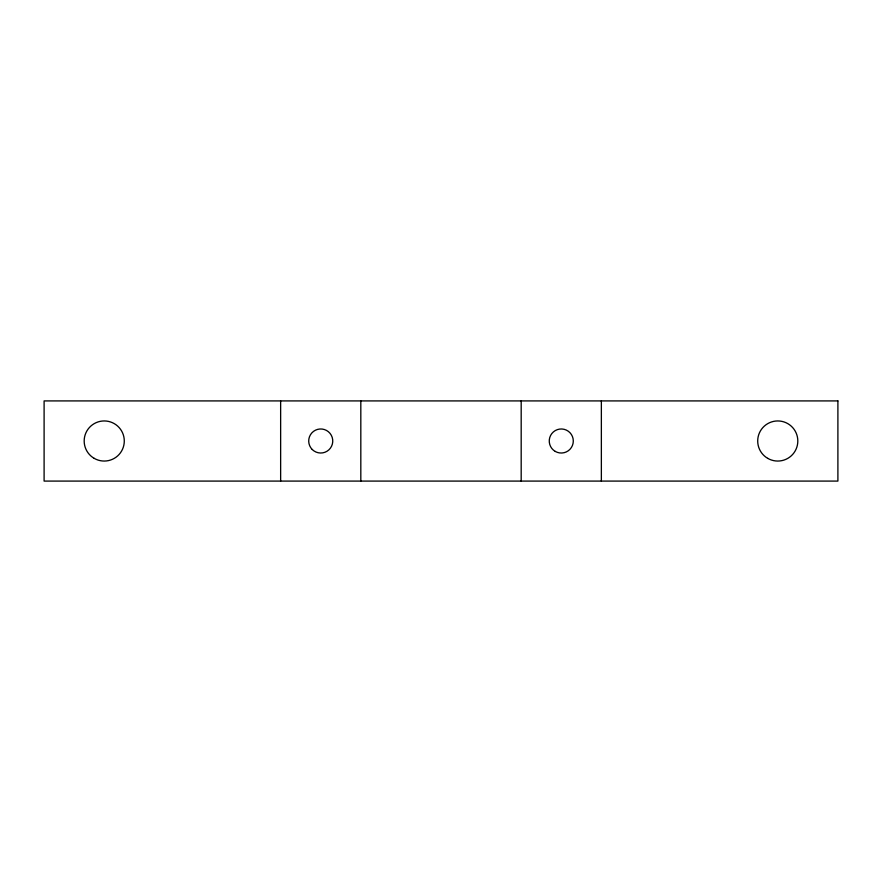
<?xml version="1.0" encoding="UTF-8"?>
<svg xmlns="http://www.w3.org/2000/svg" width="882" height="882" viewBox="0 0 882 882"><rect width="100%" height="100%" fill="white"/><g stroke="black" fill="none" stroke-linecap="round" stroke-linejoin="round"><path stroke-width="1.32" d="M601.359 400.913L601.359 481.087M521.185 400.913L521.185 481.087M360.815 400.913L360.815 481.087M280.641 400.913L280.641 481.087M837.9 400.913L44.1 400.913L44.1 481.087L837.9 481.087L837.9 400.913M94.209 458.364A20.043 20.043 0 0 0 124.285 441A20.043 20.043 0 0 0 94.209 423.636A20.043 20.043 0 0 0 94.209 458.364M312.228 449.5A12.028 12.028 0 0 0 332.349 444.109A12.028 12.028 0 0 0 317.619 429.38A12.028 12.028 0 0 0 312.228 449.5M555.263 451.419A12.028 12.028 0 0 0 573.3 441A12.028 12.028 0 0 0 555.263 430.581A12.028 12.028 0 0 0 555.263 451.419M767.737 458.364A20.043 20.043 0 0 0 797.813 441A20.043 20.043 0 0 0 767.737 423.636A20.043 20.043 0 0 0 767.737 458.364"/></g></svg>
